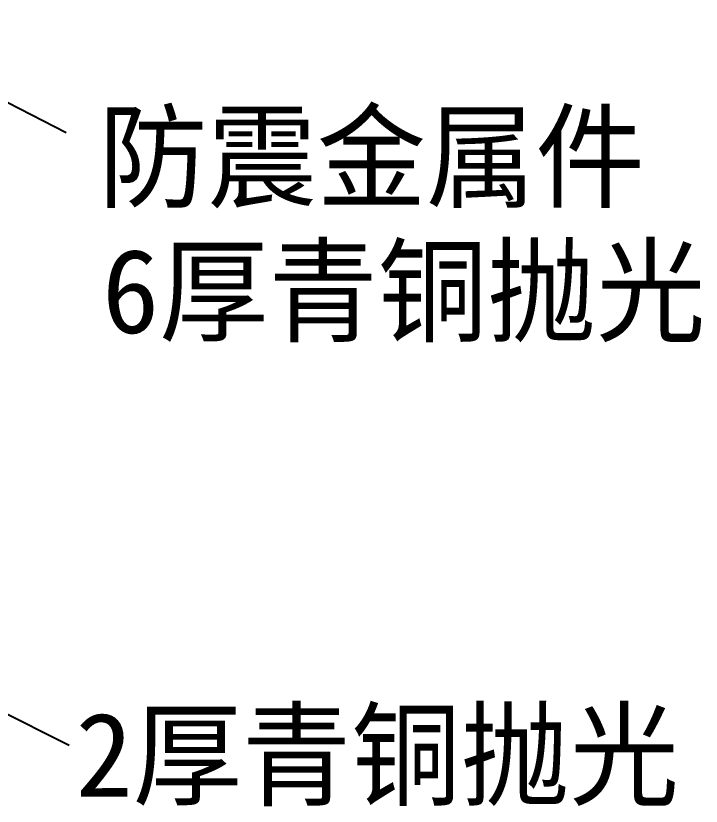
# Model space of a CAD drawing. Header units: metres. Extents: x 0 to 5442, y 0 to 7067.
# Drawn here: x 2629 to 3119, y 529 to 1094 of the extents above; entities that cross this region are included whole.
import ezdxf

# ---------------------------------------------------------------- set-up
doc = ezdxf.new("R2010")
doc.units = ezdxf.units.M
doc.layers.add('DIM', color=3, linetype='Continuous')
doc.layers.add('TEXT', color=3, linetype='Continuous')
doc.dimstyles.get("Standard").update_dxf_attribs({"dimtxt": 2.5, "dimasz": 2.5, "dimexe": 1.25, "dimexo": 0.625, "dimtad": 1, "dimcen": 2.5, "dimazin": 3, "dimtfac": 1, "dimtmove": 0, "dimatfit": 3})

msp = doc.modelspace()

# ---------------------------------------------------------------- texts
at = {"layer": 'TEXT'}
for s, p in [('防震金属件', (2688.16, 963.41)), ('6厚青铜抛光', (2690.83, 867.45)), ('2厚青铜抛光', (2671.91, 536.17))]:
    msp.add_text(s, height=60, dxfattribs=at).set_placement(p)

# ---------------------------------------------------------------- leaders
at = {"layer": 'DIM'}
for points in [[(1624.66, 1544.08), (2665.14, 1010.69)], [(1920.05, 948.07), (2667.24, 573.09)]]:
    msp.add_leader(points, dimstyle='Standard', dxfattribs=at)

doc.saveas('drawing.dxf')
